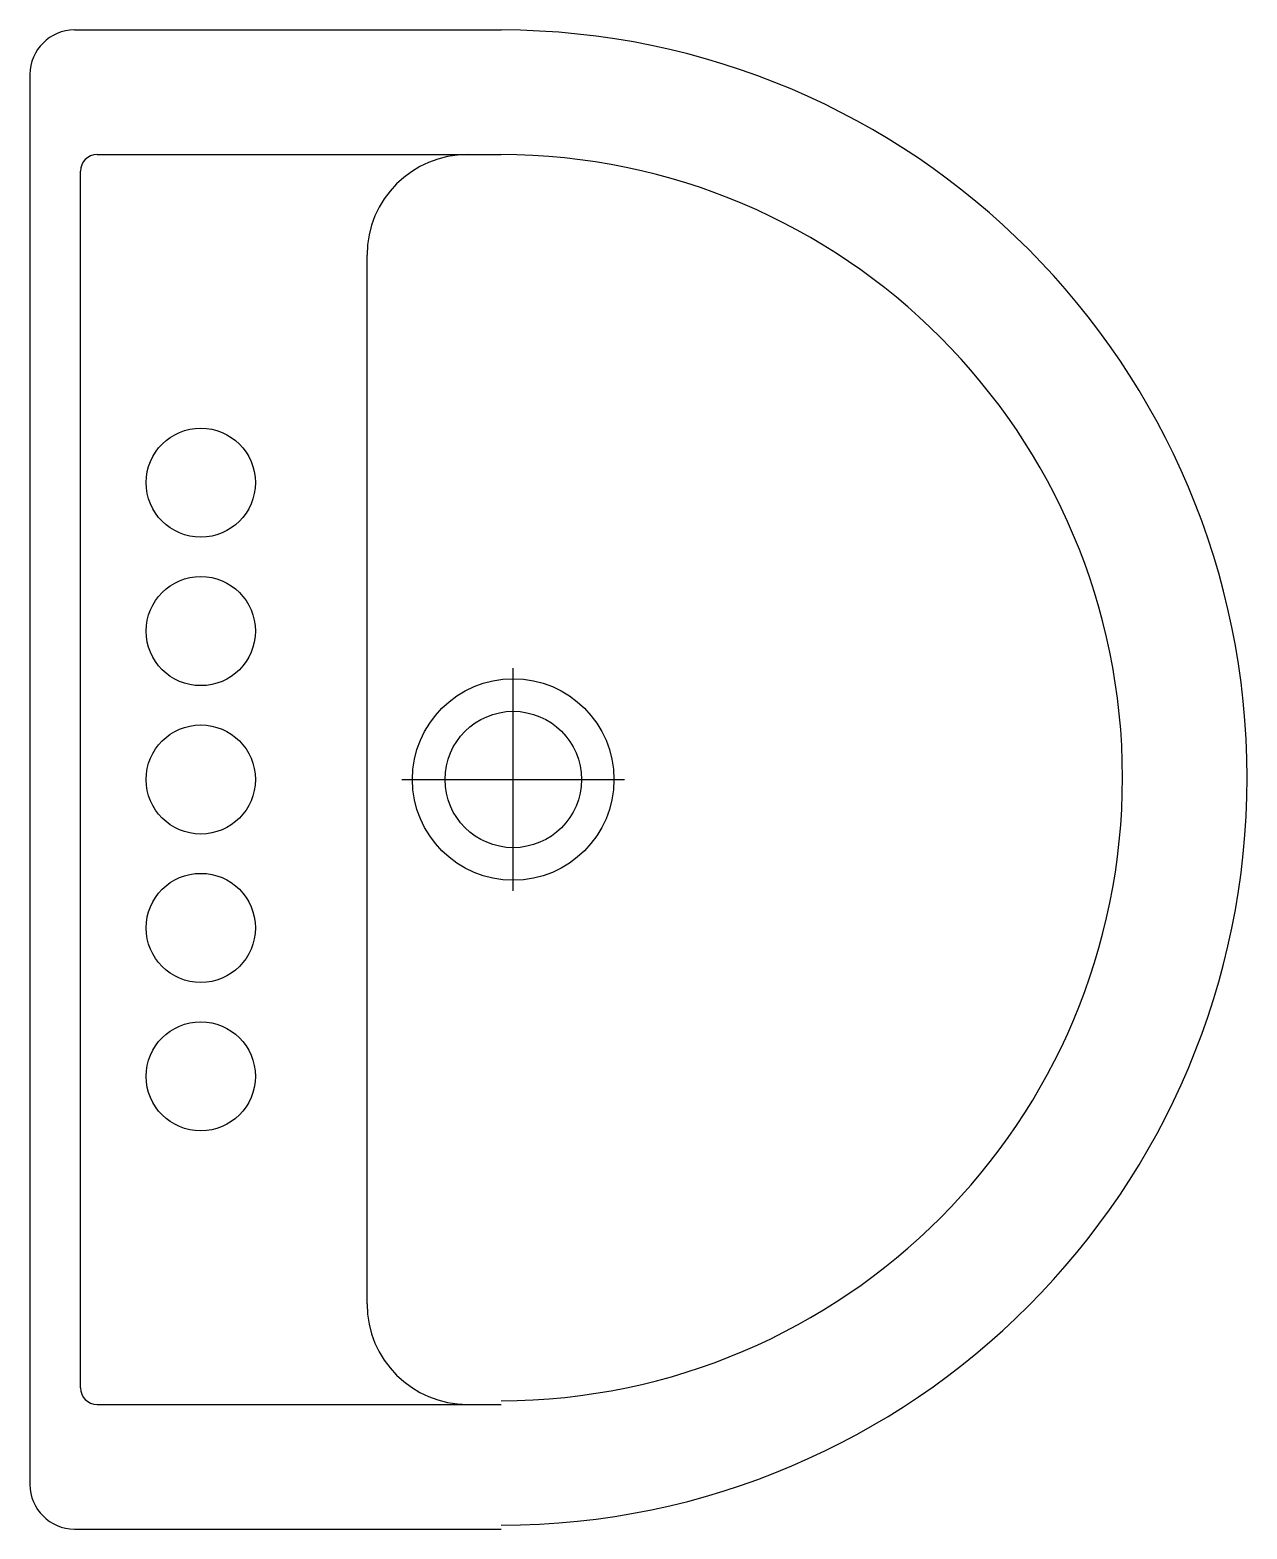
# Model space of a CAD drawing. Header units: millimetres. Extents: x 1.622 to 2.032, y -13.018 to -12.513.
import ezdxf

# ---------------------------------------------------------------- set-up
doc = ezdxf.new("R2010")
doc.units = ezdxf.units.MM
doc.header["$LTSCALE"] = 10

msp = doc.modelspace()

# ---------------------------------------------------------------- linework, layer by layer
for p, q in [((1.6374489136806, -12.51273273389706), (1.781214685558272, -12.51273273389706)), ((1.6224489136806, -12.52773273389706), (1.6224489136806, -13.00273273389706)), ((1.645070635473271, -12.55468094431937), (1.781214685559001, -12.55468094431937)), ((1.639431047917824, -12.9701449359193), (1.639431047917824, -12.56032053187482)), ((1.736004288821377, -12.94187062436453), (1.736004288821377, -12.58859484342958)), ((1.645070635473271, -12.97578452347475), (1.781214685559001, -12.97578452347475)), ((1.6374489136806, -13.01773273389706), (1.781214685558272, -13.01773273389706))]:
    msp.add_line(p, q)
at = {"color": 1}
for p, q in [((1.785247264438297, -12.80273273389706), (1.785247264438297, -12.72773273389706)), ((1.747747264438297, -12.76523273389706), (1.822747264438297, -12.76523273389706))]:
    msp.add_line(p, q, dxfattribs=at)
for centre, radius in [((1.679981037122772, -12.66523273389705), 0.01838702298848283), ((1.679981037122772, -12.71523273389706), 0.01838702298848283), ((1.785247264438297, -12.76523273389706), 0.03394599759954249), ((1.785247264438297, -12.76523273389706), 0.02297061696782421), ((1.679981037122772, -12.76523273389706), 0.01838702298848283), ((1.679981037122772, -12.81523273389706), 0.01838702298848283), ((1.679981037122772, -12.86523273389706), 0.01838702298848283)]:
    msp.add_circle(centre, radius)
for centre, radius, start, end in [((1.6374489136806, -12.52773273389706), 0.015, 90, 180), ((1.780581799619611, -12.76459984795805), 0.2518679092104089, 270.1439712248907, 89.85602877519514), ((1.645070635473271, -12.56032053187482), 0.005639587555446468, 90, 180), ((1.769918187931594, -12.58859484342958), 0.03391389911021747, 90, 180), ((1.780581799619611, -12.76459984795805), 0.2099198576825849, 270.1727409144356, 89.85602877519514), ((1.769918187931594, -12.94187062436453), 0.03391389911021747, 180, 270), ((1.645070635473271, -12.9701449359193), 0.005639587555446468, 180, 270), ((1.6374489136806, -13.00273273389706), 0.015, 180, 270)]:
    msp.add_arc(centre, radius, start, end)

doc.saveas('drawing.dxf')
